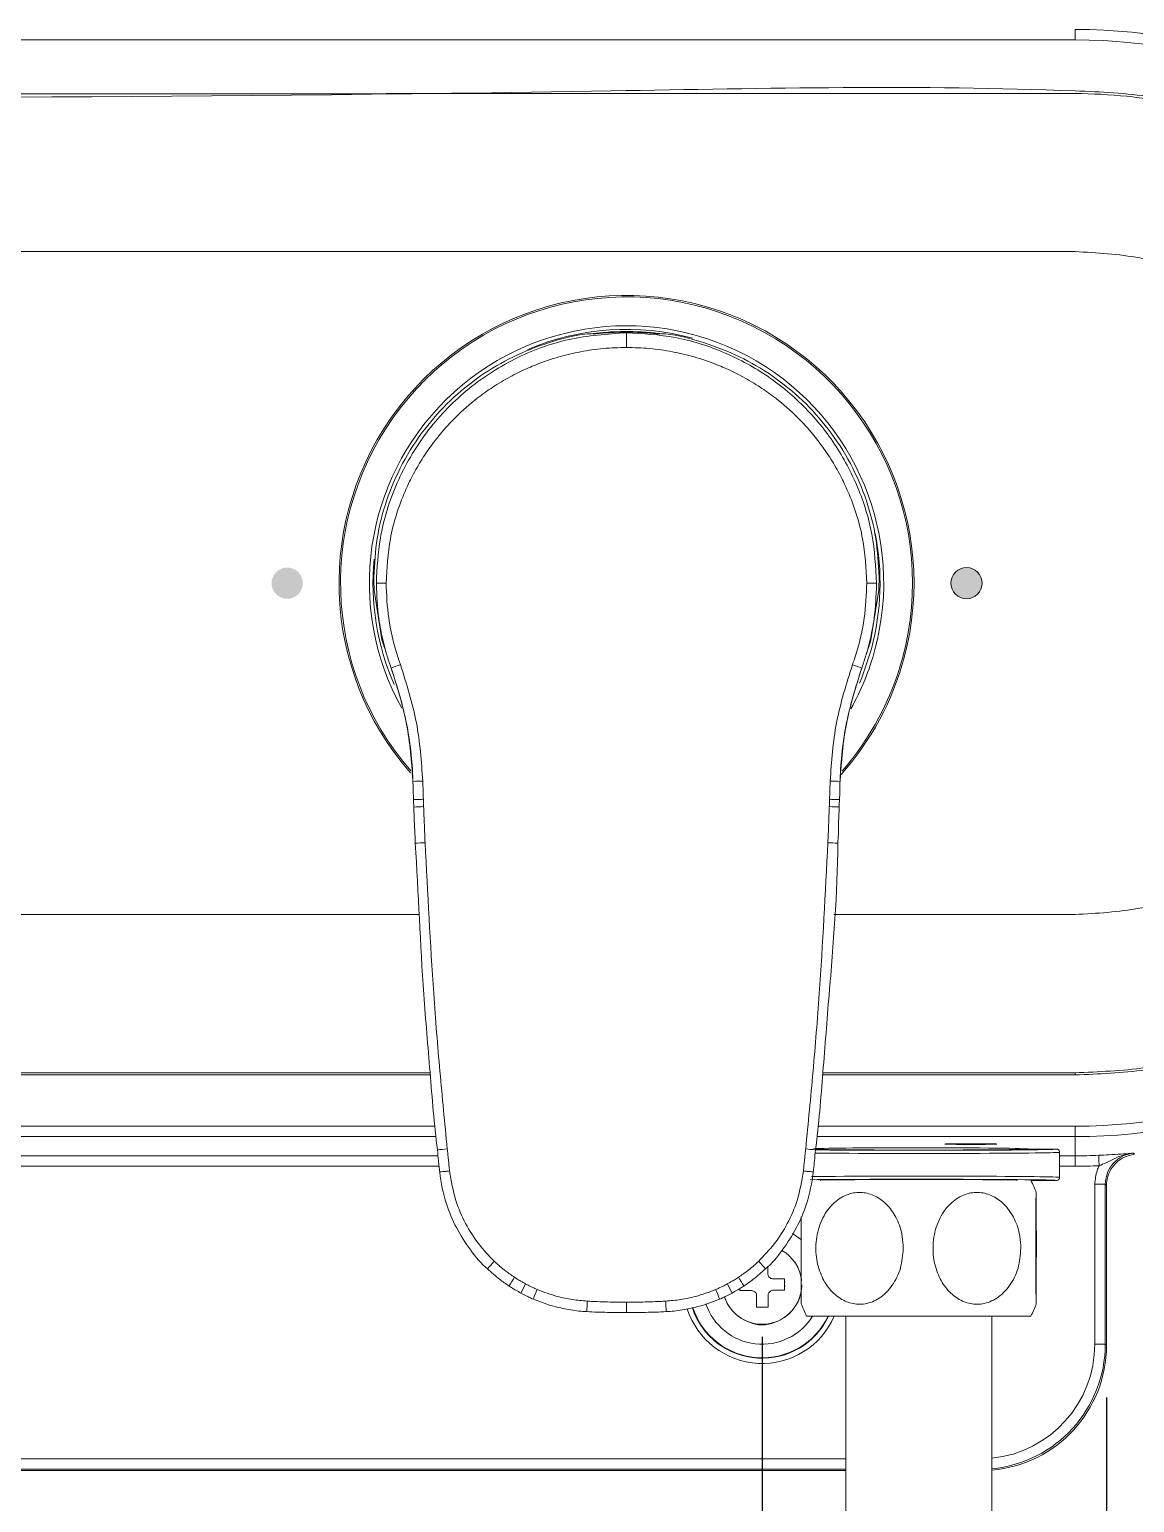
# Model space of a CAD drawing. Extents: x 3627 to 4221, y 1255 to 1675.
# Drawn here: x 3821.74 to 3842.92, y 1367.75 to 1395.96 of the extents above; entities that cross this region are included whole.
import ezdxf

# ---------------------------------------------------------------- set-up
doc = ezdxf.new("R2010")
doc.units = 0
doc.header["$LTSCALE"] = 7
doc.header["$MEASUREMENT"] = 0
doc.layers.get('0').update_dxf_attribs({"color": 2, "linetype": 'CONTINUOUS'})
doc.layers.add('D', color=2, linetype='CONTINUOUS')
doc.layers.add('레이어 1', color=7, linetype='CONTINUOUS')

msp = doc.modelspace()

# ---------------------------------------------------------------- hatches: boundary and pattern name
at = {"layer": '레이어 1'}
h = msp.add_hatch(color=20, dxfattribs=at)
h.dxf.hatch_style = 2
edge = h.paths.add_edge_path()
edge.add_spline(control_points=[(3826.678, 1385.058), (3826.846, 1385.058), (3826.978, 1385.195), (3826.978, 1385.357), (3826.978, 1385.525), (3826.846, 1385.657), (3826.678, 1385.657), (3826.516, 1385.657), (3826.378, 1385.525), (3826.378, 1385.357), (3826.378, 1385.195), (3826.516, 1385.058), (3826.678, 1385.058)], knot_values=[0, 0, 0, 0, 1, 1, 1, 2, 2, 2, 3, 3, 3, 4, 4, 4, 4], degree=3, periodic=0)
h = msp.add_hatch(color=152, dxfattribs=at)
h.dxf.hatch_style = 2
edge = h.paths.add_edge_path()
edge.add_spline(control_points=[(3839.698, 1385.058), (3839.866, 1385.058), (3839.998, 1385.195), (3839.998, 1385.357), (3839.998, 1385.525), (3839.866, 1385.657), (3839.698, 1385.657), (3839.536, 1385.657), (3839.398, 1385.525), (3839.398, 1385.357), (3839.398, 1385.195), (3839.536, 1385.058), (3839.698, 1385.058)], knot_values=[0, 0, 0, 0, 1, 1, 1, 2, 2, 2, 3, 3, 3, 4, 4, 4, 4], degree=3, periodic=0)

# ---------------------------------------------------------------- linework, layer by layer
at = {"color": 7, "linetype": 'Continuous', "lineweight": 15}
for p, q in [((3841.781, 1395.764), (3841.781, 1395.964)), ((3841.781, 1395.764), (3759.783, 1395.764)), ((3832.89, 1391.71), (3759.783, 1391.71)), ((3841.781, 1391.71), (3832.89, 1391.71)), ((3833.181, 1390.18), (3833.181, 1390.177)), ((3833.181, 1390.165), (3833.181, 1390.155)), ((3828.495, 1384.272), (3828.346, 1385.227)), ((3828.387, 1385.331), (3828.387, 1385.36)), ((3837.867, 1384.272), (3838.016, 1385.227)), ((3837.975, 1385.331), (3837.975, 1385.36)), ((3828.578, 1384.019), (3828.57, 1384.047)), ((3837.784, 1384.019), (3837.792, 1384.047)), ((3828.578, 1384.019), (3828.576, 1384.025)), ((3828.576, 1384.025), (3828.577, 1384.022)), ((3828.578, 1384.019), (3828.577, 1384.022)), ((3828.577, 1384.022), (3828.577, 1384.022)), ((3837.784, 1384.019), (3837.786, 1384.025)), ((3837.784, 1384.019), (3837.785, 1384.022)), ((3837.786, 1384.025), (3837.785, 1384.022)), ((3837.785, 1384.022), (3837.785, 1384.022)), ((3828.673, 1383.729), (3828.673, 1383.728)), ((3837.689, 1383.729), (3837.689, 1383.728)), ((3829.087, 1381.587), (3829.088, 1381.558)), ((3837.275, 1381.587), (3837.274, 1381.558)), ((3759.783, 1379.01), (3829.21, 1379.01)), ((3837.152, 1379.01), (3841.781, 1379.01)), ((3759.783, 1375.979), (3829.417, 1375.979)), ((3829.421, 1375.937), (3759.783, 1375.937)), ((3841.781, 1375.937), (3836.941, 1375.937)), ((3836.945, 1375.979), (3841.781, 1375.979)), ((3841.781, 1375.937), (3841.781, 1375.979)), ((3759.783, 1374.955), (3829.514, 1374.955)), ((3829.533, 1374.756), (3759.783, 1374.756)), ((3841.781, 1374.756), (3836.829, 1374.756)), ((3836.848, 1374.955), (3841.781, 1374.955)), ((3841.781, 1374.955), (3841.781, 1374.756)), ((3841.781, 1374.756), (3841.781, 1374.389)), ((3836.807, 1374.517), (3836.892, 1374.517)), ((3836.892, 1374.529), (3836.892, 1374.517)), ((3836.9, 1374.509), (3836.892, 1374.517)), ((3836.9, 1374.509), (3836.9, 1374.529)), ((3840.664, 1374.529), (3840.664, 1374.509)), ((3840.672, 1374.517), (3840.664, 1374.509)), ((3840.672, 1374.517), (3840.672, 1374.529)), ((3840.672, 1374.517), (3841.422, 1374.517)), ((3841.482, 1373.977), (3841.482, 1374.457)), ((3759.783, 1374.389), (3829.568, 1374.389)), ((3829.589, 1374.189), (3759.783, 1374.189)), ((3841.482, 1374.389), (3841.781, 1374.389)), ((3841.781, 1374.189), (3841.482, 1374.189)), ((3841.781, 1374.189), (3841.781, 1374.389)), ((3836.892, 1373.917), (3836.9, 1373.925)), ((3836.9, 1373.917), (3836.9, 1373.925)), ((3840.664, 1373.925), (3840.672, 1373.917)), ((3840.664, 1373.925), (3840.664, 1373.917)), ((3841.422, 1373.917), (3840.932, 1373.917)), ((3842.157, 1373.844), (3842.357, 1373.844)), ((3842.157, 1370.784), (3842.157, 1373.844)), ((3842.357, 1373.844), (3842.357, 1370.784)), ((3842.381, 1373.822), (3842.381, 1370.76)), ((3836.534, 1372.777), (3836.366, 1372.899)), ((3835.988, 1372.034), (3836.212, 1372.034)), ((3836.216, 1371.971), (3836.212, 1371.997)), ((3835.352, 1371.806), (3835.352, 1371.845)), ((3835.576, 1371.806), (3835.352, 1371.806)), ((3835.896, 1371.714), (3835.896, 1371.49)), ((3836.212, 1371.843), (3836.219, 1371.904)), ((3833.181, 1371.385), (3833.181, 1371.585)), ((3833.941, 1371.405), (3833.941, 1371.405)), ((3835.674, 1371.497), (3835.756, 1371.484)), ((3836.632, 1371.317), (3838.772, 1371.317)), ((3837.382, 1371.317), (3837.382, 1365.317)), ((3838.772, 1371.317), (3840.932, 1371.317)), ((3840.182, 1365.317), (3840.182, 1371.317)), ((3842.357, 1370.784), (3842.157, 1370.784)), ((3842.357, 1370.784), (3842.381, 1370.76)), ((3761.606, 1368.584), (3837.382, 1368.584)), ((3837.382, 1368.36), (3761.583, 1368.36)), ((3837.382, 1368.384), (3761.606, 1368.384))]:
    msp.add_line(p, q, dxfattribs=at)
at = {"color": 7, "linetype": 'Continuous', "lineweight": 15, "flags": 128}
for points in [[(3837.646, 1383.443), (3837.689, 1383.546), (3837.875, 1384.102)], [(3842.24, 1374.198), (3842.238, 1374.237), (3842.237, 1374.274), (3842.236, 1374.309), (3842.234, 1374.339), (3842.233, 1374.364), (3842.232, 1374.382), (3842.232, 1374.394), (3842.232, 1374.398)], [(3842.896, 1374.441), (3842.909, 1374.429), (3842.919, 1374.419)], [(3842.381, 1373.822), (3842.368, 1373.834), (3842.357, 1373.844)]]:
    msp.add_lwpolyline(points, dxfattribs=at)
at = {"color": 7, "linetype": 'Continuous', "lineweight": 15}
for centre, radius, start, end in [((3841.781, 1385.36), 11, 20.7537, 90), ((3841.781, 1385.36), 10.604, 270, 90), ((3841.781, 1385.36), 10.404, 270, 90), ((3833.182, 1385.36), 5.51, 345, 221.2472), ((3833.182, 1385.36), 5.481, 345, 221.0427), ((3833.182, 1385.36), 4.929, 345, 209.1329), ((3833.182, 1385.36), 4.859, 74.8054, 112.9039), ((3833.182, 1385.36), 4.859, 345, 11.2685), ((3833.182, 1385.36), 4.859, 174.6172, 203.581), ((3833.182, 1385.36), 4.929, 330.7081, 345), ((3829.617, 1381.544), 2.381, 108.8167, 113.3678), ((3833.182, 1385.36), 5.51, 318.2641, 345), ((3833.182, 1385.36), 5.481, 318.9321, 345), ((3836.745, 1381.543), 2.381, 66.6324, 71.1829), ((3830.115, 1353.073), 28.506, 91.6832, 92.064), ((3836.247, 1353.07), 28.509, 87.936, 88.3168), ((3830.134, 1356.27), 24.821, 91.9404, 92.3779), ((3836.228, 1356.272), 24.82, 87.6221, 88.0596), ((3830.167, 1359.493), 20.909, 92.3196, 92.8391), ((3836.195, 1359.499), 20.903, 87.1608, 87.6805), ((3830.713, 1364.601), 9.968, 95.5668, 96.6635), ((3835.649, 1364.602), 9.967, 83.3365, 84.4332), ((3841.781, 1385.36), 10.971, 270, 272.3565), ((3841.781, 1385.36), 11.171, 270, 272.3565), ((3838.265, 1372.617), 2.967, 20.9607, 25.9892), ((3835.782, 1371.92), 0.758, 7.5267, 60.2312), ((3835.782, 1371.92), 0.758, 5.4723, 60.1928), ((3832.038, 1370.986), 1.959, 135.1384, 140.8556), ((3834.324, 1370.986), 1.959, 39.1444, 44.8616), ((3832.703, 1370.905), 2.03, 145.2487, 150.8075), ((3833.114, 1370.874), 2.147, 150.3712, 155.6453), ((3835.782, 1371.92), 0.758, 197.7037, 359.9534), ((3833.248, 1370.874), 2.147, 24.3547, 29.6288), ((3833.659, 1370.905), 2.03, 29.1925, 34.7513), ((3833.597, 1370.861), 2.335, 155.5351, 160.3999), ((3832.765, 1370.861), 2.335, 19.6001, 24.4649), ((3835.782, 1371.92), 0.758, 197.7233, 270), ((3835.782, 1371.92), 0.758, 270, 356.983), ((3835.781, 1371.92), 1.509, 197.8545, 336.438), ((3835.781, 1371.92), 1.409, 198.3627, 334.6524), ((3835.781, 1371.92), 1.401, 198.343, 334.5001), ((3835.782, 1371.92), 1.14, 198.7071, 328.0551), ((3839.299, 1372.617), 2.967, 200.9411, 205.9892), ((3838.265, 1372.617), 2.967, 334.0108, 339.06), ((3835.781, 1371.74), 0.591, 244.3143, 294.9738)]:
    msp.add_arc(centre, radius, start, end, dxfattribs=at)
for centre, major_axis, ratio, start_param, end_param in [((3838.781, 1374.517), (2.1, 0), 0.013091, 1.570796, 2.857075), ((3838.782, 1374.517), (2.64, 0), 0.008727, 3.85721, 6.283384), ((3838.782, 1374.457), (2.7, 0), 0.008533, 3.890261, 6.283185), ((3838.782, 1374.517), (2.1, 0), 0.008727, 3.601425, 5.823353), ((3838.781, 1374.517), (2.1, 0), 0.013091, 0, 1.570796), ((3838.782, 1374.457), (2.7, 0), 0.008533, 5.923876, 6.283185), ((3838.782, 1373.917), (2.64, 0), 0.008727, 6.282987, 8.760291), ((3838.782, 1373.977), (2.7, 0), 0.008533, 0, 2.435663), ((3838.782, 1373.917), (2.1, 0), 0.008727, 0.459832, 2.681761), ((3839.957, 1370.784), (1.556, -1.556), 0.999829, 5.600143, 7.068498), ((3839.957, 1370.784), (1.697, -1.697), 0.999857, 5.591596, 7.068498), ((3839.981, 1370.76), (1.697, -1.697), 0.999829, 5.581724, 7.068498)]:
    msp.add_ellipse(centre, major_axis=major_axis, ratio=ratio, start_param=start_param, end_param=end_param, dxfattribs=at)
msp.add_ellipse((3839.781, 1374.614), major_axis=(0.498, 0), ratio=0.013091, dxfattribs=at)
for points, knots in [([(3759.783, 1394.788), (3767.809, 1394.801), (3792.178, 1394.842), (3819.519, 1394.472), (3839.304, 1394.915), (3843.29, 1394.718), (3844.8, 1394.334), (3846.264, 1393.705), (3847.6, 1392.831), (3848.773, 1391.75), (3849.744, 1390.484), (3850.494, 1389.075), (3850.99, 1387.559), (3851.231, 1385.982), (3851.199, 1384.387), (3850.904, 1382.819), (3850.344, 1381.324), (3849.547, 1379.942), (3848.525, 1378.717), (3847.316, 1377.677), (3845.946, 1376.858), (3844.534, 1376.31), (3843.132, 1375.994), (3842.231, 1375.956), (3841.781, 1375.937)], [0, 0, 0, 0, 0.21583, 0.655245, 0.734927, 0.748081, 0.762309, 0.776537, 0.790772, 0.805008, 0.819244, 0.833479, 0.847706, 0.861933, 0.876167, 0.890402, 0.904638, 0.918874, 0.933102, 0.947331, 0.961563, 0.975795, 0.987898, 1, 1, 1, 1]), ([(3841.781, 1375.979), (3842.229, 1375.998), (3843.126, 1376.035), (3844.521, 1376.35), (3845.927, 1376.896), (3847.291, 1377.712), (3848.494, 1378.747), (3849.511, 1379.967), (3850.304, 1381.343), (3850.86, 1382.831), (3851.153, 1384.392), (3851.185, 1385.979), (3850.944, 1387.548), (3850.449, 1389.056), (3849.703, 1390.457), (3848.737, 1391.717), (3847.569, 1392.792), (3846.24, 1393.66), (3844.784, 1394.288), (3843.604, 1394.578), (3842.599, 1394.711), (3841.978, 1394.74), (3840.981, 1394.734), (3838.017, 1394.741), (3826.818, 1394.73), (3800.152, 1394.741), (3775.782, 1394.739), (3759.783, 1394.737)], [0, 0, 0, 0, 0.012064, 0.024129, 0.038316, 0.052502, 0.066684, 0.080866, 0.095054, 0.109242, 0.123426, 0.13761, 0.151784, 0.165958, 0.180139, 0.19432, 0.208498, 0.222676, 0.236846, 0.251015, 0.255215, 0.264124, 0.267714, 0.282072, 0.343909, 0.569243, 1, 1, 1, 1]), ([(3841.781, 1379.01), (3842.196, 1379.034), (3843.028, 1379.081), (3844.226, 1379.459), (3845.331, 1380.045), (3846.3, 1380.841), (3847.094, 1381.809), (3847.685, 1382.914), (3848.049, 1384.113), (3848.172, 1385.36), (3848.049, 1386.607), (3847.685, 1387.805), (3847.094, 1388.91), (3846.3, 1389.879), (3845.331, 1390.674), (3844.226, 1391.261), (3843.028, 1391.639), (3842.196, 1391.686), (3841.781, 1391.71)], [0, 0, 0, 0, 0.0625, 0.125, 0.1875, 0.25, 0.3125, 0.375, 0.4375, 0.5, 0.5625, 0.625, 0.6875, 0.75, 0.8125, 0.875, 0.9375, 1, 1, 1, 1]), ([(3828.34, 1385.48), (3828.353, 1385.727), (3828.379, 1386.219), (3828.568, 1386.95), (3828.87, 1387.657), (3829.285, 1388.303), (3829.792, 1388.868), (3830.366, 1389.336), (3831.006, 1389.713), (3831.697, 1389.98), (3832.231, 1390.122), (3832.531, 1390.138), (3832.58, 1390.141)], [0, 0, 0, 0, 0.112031, 0.224057, 0.339982, 0.455877, 0.563017, 0.670117, 0.773213, 0.876273, 0.979547, 1, 1, 1, 1]), ([(3828.387, 1385.36), (3828.402, 1385.648), (3828.437, 1386.305), (3828.751, 1387.297), (3829.311, 1388.263), (3830.082, 1389.075), (3831.018, 1389.684), (3832.07, 1390.08), (3832.811, 1390.13), (3833.181, 1390.155)], [0, 0, 0, 0, 0.114749, 0.262295, 0.409835, 0.557382, 0.704925, 0.852462, 1, 1, 1, 1]), ([(3832.539, 1390.133), (3832.537, 1390.133), (3832.528, 1390.13), (3832.587, 1390.136), (3832.71, 1390.147), (3832.891, 1390.16), (3833.058, 1390.165), (3833.156, 1390.165), (3833.181, 1390.165)], [0, 0, 0, 0, 0.070035, 0.283095, 0.496442, 0.711272, 0.926311, 1, 1, 1, 1]), ([(3833.181, 1390.177), (3833.108, 1390.176), (3832.963, 1390.176), (3832.771, 1390.163), (3832.618, 1390.147), (3832.571, 1390.14), (3832.548, 1390.136)], [0, 0, 0, 0, 0.24894, 0.497832, 0.748165, 1, 1, 1, 1]), ([(3833.827, 1390.133), (3833.812, 1390.136), (3833.782, 1390.142), (3833.65, 1390.158), (3833.47, 1390.172), (3833.303, 1390.177), (3833.206, 1390.177), (3833.181, 1390.177)], [0, 0, 0, 0, 0.229026, 0.459101, 0.690817, 0.922086, 1, 1, 1, 1]), ([(3833.181, 1390.165), (3833.254, 1390.165), (3833.399, 1390.164), (3833.594, 1390.152), (3833.74, 1390.139), (3833.823, 1390.131), (3833.823, 1390.133), (3833.823, 1390.133)], [0, 0, 0, 0, 0.213593, 0.427146, 0.641719, 0.85689, 1, 1, 1, 1]), ([(3833.181, 1390.155), (3833.181, 1390.15), (3833.181, 1390.142), (3833.181, 1390.077), (3833.181, 1389.983), (3833.181, 1389.909), (3833.181, 1389.873)], [0, 0, 0, 0, 0.240988, 0.500001, 0.759014, 1, 1, 1, 1]), ([(3837.975, 1385.36), (3837.957, 1385.674), (3837.922, 1386.301), (3837.637, 1387.206), (3837.194, 1388.041), (3836.593, 1388.772), (3835.862, 1389.373), (3835.028, 1389.816), (3834.122, 1390.101), (3833.495, 1390.137), (3833.181, 1390.155)], [0, 0, 0, 0, 0.12498, 0.249968, 0.374967, 0.499974, 0.624986, 0.749995, 0.875, 1, 1, 1, 1]), ([(3838.022, 1385.48), (3838.009, 1385.727), (3837.983, 1386.219), (3837.794, 1386.95), (3837.492, 1387.657), (3837.077, 1388.303), (3836.57, 1388.868), (3835.996, 1389.336), (3835.355, 1389.713), (3834.665, 1389.979), (3834.131, 1390.121), (3833.832, 1390.138), (3833.784, 1390.14)], [0, 0, 0, 0, 0.112063, 0.22412, 0.340077, 0.456005, 0.563175, 0.670305, 0.773429, 0.876518, 0.979822, 1, 1, 1, 1]), ([(3833.181, 1389.873), (3833.034, 1389.869), (3832.738, 1389.861), (3832.305, 1389.797), (3831.872, 1389.695), (3831.542, 1389.583), (3831.3, 1389.482), (3831.147, 1389.412), (3830.988, 1389.332), (3830.823, 1389.24), (3830.615, 1389.113), (3830.316, 1388.905), (3829.973, 1388.612), (3829.668, 1388.288), (3829.441, 1388.001), (3829.251, 1387.722), (3829.082, 1387.428), (3828.846, 1386.93), (3828.624, 1386.246), (3828.59, 1385.644), (3828.574, 1385.36)], [0, 0, 0, 0, 0.061721, 0.123785, 0.183167, 0.24778, 0.269723, 0.293132, 0.318008, 0.344355, 0.372178, 0.420292, 0.496978, 0.560632, 0.606252, 0.650376, 0.702156, 0.748009, 0.881178, 1, 1, 1, 1]), ([(3833.181, 1389.873), (3833.328, 1389.869), (3833.624, 1389.861), (3834.057, 1389.797), (3834.49, 1389.695), (3834.82, 1389.583), (3835.062, 1389.482), (3835.215, 1389.412), (3835.374, 1389.332), (3835.539, 1389.24), (3835.747, 1389.113), (3836.046, 1388.905), (3836.389, 1388.612), (3836.694, 1388.288), (3836.921, 1388.001), (3837.111, 1387.722), (3837.28, 1387.428), (3837.516, 1386.93), (3837.738, 1386.246), (3837.771, 1385.644), (3837.787, 1385.36)], [0, 0, 0, 0, 0.061722, 0.123785, 0.183167, 0.24778, 0.269724, 0.293132, 0.318008, 0.344356, 0.372178, 0.420292, 0.496978, 0.560632, 0.606252, 0.650376, 0.702156, 0.748009, 0.881178, 1, 1, 1, 1]), ([(3828.346, 1385.227), (3828.345, 1385.247), (3828.341, 1385.334), (3828.34, 1385.417), (3828.34, 1385.48)], [0, 0, 0, 0, 0.2339228, 1, 1, 1, 1]), ([(3838.016, 1385.227), (3838.017, 1385.247), (3838.021, 1385.334), (3838.021, 1385.417), (3838.022, 1385.48)], [0, 0, 0, 0, 0.233923, 1, 1, 1, 1]), ([(3828.574, 1385.36), (3828.55, 1385.36), (3828.5, 1385.36), (3828.439, 1385.36), (3828.396, 1385.36), (3828.39, 1385.36), (3828.387, 1385.36)], [0, 0, 0, 0, 0.25, 0.499998, 0.749999, 1, 1, 1, 1]), ([(3828.57, 1384.047), (3828.535, 1384.185), (3828.481, 1384.394), (3828.409, 1384.822), (3828.396, 1385.114), (3828.387, 1385.331)], [0, 0, 0, 0, 0.327485, 0.499154, 1, 1, 1, 1]), ([(3828.574, 1385.36), (3828.584, 1385.134), (3828.603, 1384.677), (3828.724, 1384.172), (3828.819, 1383.882), (3828.844, 1383.812), (3828.849, 1383.797)], [0, 0, 0, 0, 0.424827, 0.859344, 0.97033, 1, 1, 1, 1]), ([(3837.787, 1385.36), (3837.778, 1385.134), (3837.758, 1384.677), (3837.638, 1384.172), (3837.543, 1383.882), (3837.518, 1383.812), (3837.513, 1383.797)], [0, 0, 0, 0, 0.424827, 0.859344, 0.97033, 1, 1, 1, 1]), ([(3837.787, 1385.36), (3837.812, 1385.36), (3837.862, 1385.36), (3837.923, 1385.36), (3837.966, 1385.36), (3837.972, 1385.36), (3837.975, 1385.36)], [0, 0, 0, 0, 0.249999, 0.5, 0.749998, 1, 1, 1, 1]), ([(3837.792, 1384.047), (3837.827, 1384.185), (3837.881, 1384.394), (3837.953, 1384.822), (3837.965, 1385.114), (3837.975, 1385.331)], [0, 0, 0, 0, 0.327485, 0.499154, 1, 1, 1, 1]), ([(3828.576, 1384.025), (3828.569, 1384.046), (3828.555, 1384.09), (3828.528, 1384.172), (3828.507, 1384.233), (3828.495, 1384.272)], [0, 0, 0, 0, 0.258076, 0.541005, 1, 1, 1, 1]), ([(3837.786, 1384.025), (3837.793, 1384.046), (3837.807, 1384.09), (3837.834, 1384.172), (3837.855, 1384.233), (3837.867, 1384.272)], [0, 0, 0, 0, 0.2580761, 0.5410048, 1, 1, 1, 1]), ([(3828.673, 1383.729), (3828.667, 1383.744), (3828.633, 1383.84), (3828.603, 1383.937), (3828.578, 1384.019)], [0, 0, 0, 0, 0.161784, 1, 1, 1, 1]), ([(3829.277, 1381.567), (3829.251, 1381.942), (3829.197, 1382.703), (3828.966, 1383.429), (3828.849, 1383.797)], [0, 0, 0, 0, 0.493671, 1, 1, 1, 1]), ([(3837.085, 1381.567), (3837.111, 1381.942), (3837.165, 1382.703), (3837.396, 1383.429), (3837.513, 1383.797)], [0, 0, 0, 0, 0.493671, 1, 1, 1, 1]), ([(3837.689, 1383.729), (3837.695, 1383.744), (3837.729, 1383.84), (3837.759, 1383.937), (3837.784, 1384.019)], [0, 0, 0, 0, 0.161784, 1, 1, 1, 1]), ([(3828.673, 1383.729), (3828.781, 1383.384), (3828.999, 1382.687), (3829.075, 1381.947), (3829.088, 1381.569), (3829.088, 1381.561)], [0, 0, 0, 0, 0.488063, 0.988292, 1, 1, 1, 1]), ([(3829.087, 1381.587), (3829.06, 1381.947), (3829.006, 1382.677), (3828.785, 1383.375), (3828.673, 1383.728)], [0, 0, 0, 0, 0.493487, 1, 1, 1, 1]), ([(3837.689, 1383.729), (3837.581, 1383.384), (3837.363, 1382.687), (3837.286, 1381.947), (3837.274, 1381.569), (3837.274, 1381.561)], [0, 0, 0, 0, 0.488063, 0.988292, 1, 1, 1, 1]), ([(3837.275, 1381.587), (3837.302, 1381.947), (3837.356, 1382.677), (3837.577, 1383.375), (3837.689, 1383.728)], [0, 0, 0, 0, 0.493487, 1, 1, 1, 1]), ([(3829.088, 1381.561), (3829.089, 1381.534), (3829.091, 1381.473), (3829.094, 1381.357), (3829.099, 1381.267), (3829.099, 1381.211), (3829.099, 1381.211)], [0, 0, 0, 0, 0.223646, 0.523886, 0.999964, 1, 1, 1, 1]), ([(3829.289, 1381.218), (3829.287, 1381.273), (3829.284, 1381.364), (3829.28, 1381.48), (3829.278, 1381.541), (3829.277, 1381.567)], [0, 0, 0, 0, 0.476112, 0.776352, 1, 1, 1, 1]), ([(3837.073, 1381.218), (3837.075, 1381.273), (3837.078, 1381.364), (3837.082, 1381.48), (3837.084, 1381.541), (3837.085, 1381.567)], [0, 0, 0, 0, 0.476112, 0.776352, 1, 1, 1, 1]), ([(3837.274, 1381.561), (3837.273, 1381.534), (3837.271, 1381.473), (3837.266, 1381.357), (3837.269, 1381.266), (3837.263, 1381.211), (3837.263, 1381.211)], [0, 0, 0, 0, 0.223646, 0.523886, 0.999964, 1, 1, 1, 1]), ([(3829.099, 1381.211), (3829.102, 1381.211), (3829.108, 1381.212), (3829.151, 1381.213), (3829.213, 1381.215), (3829.264, 1381.217), (3829.289, 1381.218)], [0, 0, 0, 0, 0.250001, 0.500001, 0.75, 1, 1, 1, 1]), ([(3829.099, 1381.211), (3829.099, 1381.211), (3829.099, 1381.199), (3829.101, 1381.175), (3829.102, 1381.128), (3829.104, 1381.093), (3829.104, 1381.07), (3829.104, 1381.07)], [0, 0, 0, 0, 0.000085, 0.253519, 0.507039, 0.999915, 1, 1, 1, 1]), ([(3829.104, 1381.07), (3829.104, 1381.07), (3829.108, 1381.012), (3829.11, 1380.894), (3829.119, 1380.663), (3829.132, 1380.491), (3829.132, 1380.377), (3829.132, 1380.377)], [0, 0, 0, 0, 0.000017, 0.25355, 0.507099, 0.999983, 1, 1, 1, 1]), ([(3829.294, 1381.077), (3829.293, 1381.091), (3829.292, 1381.138), (3829.29, 1381.185), (3829.289, 1381.218)], [0, 0, 0, 0, 0.289415, 1, 1, 1, 1]), ([(3829.321, 1380.385), (3829.316, 1380.499), (3829.309, 1380.671), (3829.3, 1380.902), (3829.296, 1381.019), (3829.294, 1381.077)], [0, 0, 0, 0, 0.492901, 0.746451, 1, 1, 1, 1]), ([(3837.041, 1380.385), (3837.046, 1380.499), (3837.053, 1380.671), (3837.062, 1380.902), (3837.066, 1381.019), (3837.068, 1381.077)], [0, 0, 0, 0, 0.4929015, 0.7464509, 1, 1, 1, 1]), ([(3837.068, 1381.077), (3837.069, 1381.091), (3837.07, 1381.138), (3837.072, 1381.185), (3837.073, 1381.218)], [0, 0, 0, 0, 0.289415, 1, 1, 1, 1]), ([(3837.263, 1381.211), (3837.26, 1381.211), (3837.254, 1381.212), (3837.211, 1381.213), (3837.149, 1381.215), (3837.098, 1381.217), (3837.073, 1381.218)], [0, 0, 0, 0, 0.2499999, 0.4999992, 0.7500006, 1, 1, 1, 1]), ([(3837.258, 1381.07), (3837.258, 1381.07), (3837.258, 1381.012), (3837.251, 1380.894), (3837.241, 1380.663), (3837.245, 1380.49), (3837.23, 1380.377), (3837.23, 1380.377)], [0, 0, 0, 0, 0.000017, 0.253549, 0.507099, 0.999983, 1, 1, 1, 1]), ([(3837.263, 1381.211), (3837.263, 1381.211), (3837.263, 1381.199), (3837.261, 1381.175), (3837.259, 1381.128), (3837.26, 1381.093), (3837.258, 1381.07), (3837.258, 1381.07)], [0, 0, 0, 0, 0.000085, 0.25352, 0.507039, 0.999915, 1, 1, 1, 1]), ([(3829.132, 1380.377), (3829.132, 1380.377), (3829.192, 1379.412), (3829.249, 1377.947), (3829.418, 1375.991), (3829.495, 1374.996), (3829.557, 1374.502), (3829.557, 1374.502)], [0, 0, 0, 0, 0.000002, 0.492362, 0.746181, 0.999998, 1, 1, 1, 1]), ([(3829.746, 1374.522), (3829.698, 1375.017), (3829.601, 1376.007), (3829.445, 1377.961), (3829.37, 1379.421), (3829.321, 1380.385)], [0, 0, 0, 0, 0.253822, 0.507642, 1, 1, 1, 1]), ([(3836.616, 1374.522), (3836.664, 1375.017), (3836.761, 1376.007), (3836.917, 1377.961), (3836.992, 1379.421), (3837.041, 1380.385)], [0, 0, 0, 0, 0.253822, 0.507642, 1, 1, 1, 1]), ([(3837.23, 1380.377), (3837.23, 1380.377), (3837.23, 1379.41), (3837.099, 1377.947), (3836.947, 1375.991), (3836.867, 1374.996), (3836.805, 1374.502), (3836.805, 1374.502)], [0, 0, 0, 0, 0.000002, 0.492362, 0.746181, 0.999998, 1, 1, 1, 1]), ([(3829.557, 1374.502), (3829.557, 1374.502), (3829.565, 1374.432), (3829.575, 1374.327), (3829.589, 1374.186), (3829.599, 1374.114), (3829.601, 1374.078), (3829.601, 1374.078)], [0, 0, 0, 0, 0.000028, 0.492927, 0.746463, 0.999972, 1, 1, 1, 1]), ([(3829.79, 1374.1), (3829.787, 1374.135), (3829.779, 1374.207), (3829.768, 1374.314), (3829.757, 1374.419), (3829.75, 1374.489), (3829.746, 1374.522)], [0, 0, 0, 0, 0.2535172, 0.5070336, 0.7646118, 1, 1, 1, 1]), ([(3836.571, 1374.1), (3836.575, 1374.135), (3836.583, 1374.207), (3836.594, 1374.314), (3836.605, 1374.419), (3836.612, 1374.489), (3836.616, 1374.522)], [0, 0, 0, 0, 0.2535172, 0.5070336, 0.7646118, 1, 1, 1, 1]), ([(3836.805, 1374.502), (3836.805, 1374.502), (3836.797, 1374.432), (3836.788, 1374.327), (3836.772, 1374.186), (3836.766, 1374.114), (3836.761, 1374.078), (3836.761, 1374.078)], [0, 0, 0, 0, 0.000028, 0.492927, 0.746463, 0.999972, 1, 1, 1, 1]), ([(3841.422, 1374.517), (3841.429, 1374.516), (3841.442, 1374.515), (3841.46, 1374.505), (3841.474, 1374.489), (3841.48, 1374.474), (3841.482, 1374.463), (3841.482, 1374.459), (3841.482, 1374.457)], [0, 0, 0, 0, 0.214641, 0.429278, 0.643922, 0.858568, 0.943434, 1, 1, 1, 1]), ([(3842.157, 1373.844), (3842.165, 1373.934), (3842.176, 1374.057), (3842.227, 1374.169), (3842.24, 1374.198)], [0, 0, 0, 0, 0.733684, 1, 1, 1, 1]), ([(3842.232, 1374.398), (3842.299, 1374.401), (3842.455, 1374.408), (3842.659, 1374.422), (3842.801, 1374.432), (3842.876, 1374.439), (3842.896, 1374.441), (3842.896, 1374.441)], [0, 0, 0, 0, 0.251626, 0.590816, 0.894685, 0.997748, 1, 1, 1, 1]), ([(3842.24, 1374.198), (3842.284, 1374.217), (3842.402, 1374.267), (3842.581, 1374.362), (3842.757, 1374.422), (3842.866, 1374.438), (3842.895, 1374.44), (3842.896, 1374.441)], [0, 0, 0, 0, 0.197619, 0.524811, 0.872531, 0.996984, 1, 1, 1, 1]), ([(3842.896, 1374.441), (3842.872, 1374.437), (3842.782, 1374.425), (3842.633, 1374.362), (3842.48, 1374.226), (3842.377, 1374.046), (3842.364, 1373.911), (3842.357, 1373.844)], [0, 0, 0, 0, 0.081689, 0.311258, 0.540824, 0.770409, 1, 1, 1, 1]), ([(3842.919, 1374.419), (3842.852, 1374.406), (3842.719, 1374.378), (3842.551, 1374.257), (3842.432, 1374.091), (3842.385, 1373.937), (3842.382, 1373.846), (3842.381, 1373.822)], [0, 0, 0, 0, 0.229876, 0.459752, 0.689609, 0.919463, 1, 1, 1, 1]), ([(3829.601, 1374.078), (3829.604, 1374.079), (3829.609, 1374.08), (3829.653, 1374.085), (3829.715, 1374.091), (3829.765, 1374.097), (3829.79, 1374.1)], [0, 0, 0, 0, 0.249999, 0.5, 0.749999, 1, 1, 1, 1]), ([(3829.601, 1374.078), (3829.601, 1374.078), (3829.626, 1373.873), (3829.7, 1373.505), (3829.911, 1373.001), (3830.183, 1372.584), (3830.395, 1372.325), (3830.518, 1372.222), (3830.518, 1372.222)], [0, 0, 0, 0, 0.000006, 0.294229, 0.529556, 0.771713, 0.999994, 1, 1, 1, 1]), ([(3830.649, 1372.367), (3830.545, 1372.476), (3830.333, 1372.696), (3830.086, 1373.091), (3829.881, 1373.559), (3829.822, 1373.908), (3829.79, 1374.1)], [0, 0, 0, 0, 0.228425, 0.463748, 0.705906, 1, 1, 1, 1]), ([(3835.713, 1372.367), (3835.817, 1372.476), (3836.029, 1372.696), (3836.276, 1373.091), (3836.481, 1373.559), (3836.539, 1373.908), (3836.571, 1374.1)], [0, 0, 0, 0, 0.228425, 0.463748, 0.705906, 1, 1, 1, 1]), ([(3836.761, 1374.078), (3836.761, 1374.078), (3836.735, 1373.873), (3836.662, 1373.505), (3836.45, 1373.001), (3836.179, 1372.584), (3835.967, 1372.325), (3835.843, 1372.222), (3835.843, 1372.222)], [0, 0, 0, 0, 0.000006, 0.294229, 0.529556, 0.771713, 0.999994, 1, 1, 1, 1]), ([(3836.761, 1374.078), (3836.758, 1374.079), (3836.753, 1374.08), (3836.709, 1374.085), (3836.647, 1374.091), (3836.597, 1374.097), (3836.571, 1374.1)], [0, 0, 0, 0, 0.249999, 0.5, 0.749999, 1, 1, 1, 1]), ([(3841.482, 1373.977), (3841.482, 1373.975), (3841.482, 1373.971), (3841.48, 1373.96), (3841.474, 1373.945), (3841.46, 1373.929), (3841.442, 1373.919), (3841.429, 1373.918), (3841.422, 1373.917)], [0, 0, 0, 0, 0.056559, 0.141425, 0.356073, 0.570718, 0.785357, 1, 1, 1, 1]), ([(3838.485, 1372.617), (3838.475, 1372.488), (3838.453, 1372.231), (3838.287, 1371.891), (3838.045, 1371.649), (3837.764, 1371.536), (3837.491, 1371.548), (3837.245, 1371.66), (3837.036, 1371.862), (3836.879, 1372.147), (3836.798, 1372.5), (3836.818, 1372.887), (3836.949, 1373.25), (3837.175, 1373.528), (3837.45, 1373.679), (3837.729, 1373.701), (3837.984, 1373.615), (3838.204, 1373.438), (3838.378, 1373.177), (3838.472, 1372.888), (3838.481, 1372.693), (3838.485, 1372.617)], [0, 0, 0, 0, 0.060165, 0.120417, 0.178395, 0.230832, 0.278405, 0.324356, 0.37215, 0.424077, 0.480832, 0.541337, 0.602963, 0.662254, 0.716368, 0.765071, 0.811103, 0.858073, 0.908672, 0.964078, 1, 1, 1, 1]), ([(3840.74, 1372.617), (3840.729, 1372.488), (3840.708, 1372.231), (3840.54, 1371.891), (3840.297, 1371.649), (3840.015, 1371.536), (3839.74, 1371.548), (3839.493, 1371.66), (3839.283, 1371.862), (3839.125, 1372.147), (3839.043, 1372.5), (3839.064, 1372.887), (3839.196, 1373.25), (3839.422, 1373.528), (3839.699, 1373.679), (3839.98, 1373.701), (3840.236, 1373.615), (3840.457, 1373.438), (3840.632, 1373.177), (3840.726, 1372.888), (3840.736, 1372.693), (3840.74, 1372.617)], [0, 0, 0, 0, 0.060165, 0.120417, 0.178395, 0.230832, 0.278405, 0.324356, 0.37215, 0.424077, 0.480832, 0.541337, 0.602963, 0.662254, 0.716368, 0.765071, 0.811103, 0.858073, 0.908672, 0.964078, 1, 1, 1, 1]), ([(3841.032, 1371.559), (3841.032, 1371.557), (3841.031, 1371.553), (3841.03, 1371.663), (3841.029, 1371.861), (3841.028, 1372.147), (3841.027, 1372.5), (3841.027, 1372.887), (3841.028, 1373.251), (3841.029, 1373.525), (3841.031, 1373.675), (3841.032, 1373.676), (3841.032, 1373.676)], [0, 0, 0, 0, 0.059853, 0.151212, 0.246233, 0.349473, 0.462309, 0.582603, 0.705125, 0.823004, 0.930592, 1, 1, 1, 1]), ([(3841.032, 1373.682), (3841.033, 1373.662), (3841.034, 1373.62), (3841.035, 1373.437), (3841.036, 1373.177), (3841.036, 1372.888), (3841.037, 1372.693), (3841.037, 1372.617)], [0, 0, 0, 0, 0.195939, 0.395871, 0.611254, 0.847096, 1, 1, 1, 1]), ([(3836.528, 1373.223), (3836.528, 1373.208), (3836.528, 1373.101), (3836.528, 1372.886), (3836.527, 1372.693), (3836.527, 1372.617)], [0, 0, 0, 0, 0.091034, 0.642479, 1, 1, 1, 1]), ([(3836.527, 1372.617), (3836.528, 1372.489), (3836.528, 1372.232), (3836.529, 1371.89), (3836.53, 1371.654), (3836.531, 1371.545), (3836.532, 1371.556), (3836.532, 1371.559)], [0, 0, 0, 0, 0.242322, 0.484992, 0.718501, 0.929696, 1, 1, 1, 1]), ([(3841.037, 1372.617), (3841.036, 1372.488), (3841.036, 1372.231), (3841.035, 1371.893), (3841.034, 1371.642), (3841.033, 1371.583), (3841.033, 1371.555)], [0, 0, 0, 0, 0.260646, 0.521667, 0.772834, 1, 1, 1, 1]), ([(3830.518, 1372.222), (3830.518, 1372.222), (3830.554, 1372.186), (3830.632, 1372.119), (3830.767, 1372.008), (3830.87, 1371.936), (3830.931, 1371.895), (3830.931, 1371.895)], [0, 0, 0, 0, 0.000024, 0.289716, 0.579406, 0.999979, 1, 1, 1, 1]), ([(3831.035, 1372.062), (3830.978, 1372.101), (3830.882, 1372.167), (3830.781, 1372.25), (3830.709, 1372.312), (3830.674, 1372.345), (3830.649, 1372.367)], [0, 0, 0, 0, 0.420627, 0.710301, 0.79709, 1, 1, 1, 1]), ([(3835.327, 1372.062), (3835.384, 1372.101), (3835.48, 1372.167), (3835.581, 1372.25), (3835.653, 1372.312), (3835.688, 1372.345), (3835.713, 1372.367)], [0, 0, 0, 0, 0.420627, 0.710301, 0.79709, 1, 1, 1, 1]), ([(3835.843, 1372.222), (3835.843, 1372.222), (3835.808, 1372.186), (3835.73, 1372.119), (3835.595, 1372.008), (3835.492, 1371.936), (3835.431, 1371.895), (3835.431, 1371.895)], [0, 0, 0, 0, 0.000024, 0.289716, 0.579406, 0.999979, 1, 1, 1, 1]), ([(3835.888, 1372.272), (3835.888, 1372.249), (3835.888, 1372.204), (3835.888, 1372.157), (3835.888, 1372.134)], [0, 0, 0, 0, 0.495829, 1, 1, 1, 1]), ([(3831.248, 1371.935), (3831.217, 1371.952), (3831.174, 1371.976), (3831.103, 1372.018), (3831.063, 1372.044), (3831.035, 1372.062)], [0, 0, 0, 0, 0.422366, 0.596278, 1, 1, 1, 1]), ([(3831.471, 1371.828), (3831.449, 1371.837), (3831.405, 1371.857), (3831.331, 1371.892), (3831.279, 1371.919), (3831.248, 1371.935)], [0, 0, 0, 0, 0.288888, 0.577758, 1, 1, 1, 1]), ([(3834.891, 1371.828), (3834.913, 1371.837), (3834.956, 1371.857), (3835.031, 1371.892), (3835.083, 1371.919), (3835.114, 1371.935)], [0, 0, 0, 0, 0.288888, 0.577758, 1, 1, 1, 1]), ([(3835.114, 1371.935), (3835.145, 1371.952), (3835.188, 1371.976), (3835.259, 1372.018), (3835.299, 1372.044), (3835.327, 1372.062)], [0, 0, 0, 0, 0.422366, 0.596278, 1, 1, 1, 1]), ([(3835.888, 1372.134), (3835.889, 1372.123), (3835.891, 1372.1), (3835.909, 1372.071), (3835.934, 1372.048), (3835.962, 1372.036), (3835.981, 1372.035), (3835.988, 1372.034)], [0, 0, 0, 0, 0.214072, 0.428174, 0.641656, 0.854878, 1, 1, 1, 1]), ([(3836.212, 1372.034), (3836.212, 1371.985), (3836.212, 1371.912), (3836.212, 1371.838), (3836.212, 1371.814)], [0, 0, 0, 0, 0.669514, 1, 1, 1, 1]), ([(3830.931, 1371.895), (3830.931, 1371.895), (3830.952, 1371.88), (3830.995, 1371.854), (3831.07, 1371.807), (3831.126, 1371.778), (3831.158, 1371.759), (3831.158, 1371.759)], [0, 0, 0, 0, 0.000048, 0.288732, 0.577534, 0.999954, 1, 1, 1, 1]), ([(3831.158, 1371.759), (3831.158, 1371.759), (3831.19, 1371.741), (3831.247, 1371.713), (3831.327, 1371.675), (3831.373, 1371.653), (3831.397, 1371.644), (3831.397, 1371.644)], [0, 0, 0, 0, 0.000046, 0.422399, 0.71123, 0.999952, 1, 1, 1, 1]), ([(3831.397, 1371.644), (3831.397, 1371.644), (3831.531, 1371.586), (3831.768, 1371.504), (3832.113, 1371.434), (3832.318, 1371.405), (3832.421, 1371.405), (3832.421, 1371.405)], [0, 0, 0, 0, 0.000011, 0.415043, 0.707493, 0.999989, 1, 1, 1, 1]), ([(3832.43, 1371.605), (3832.334, 1371.613), (3832.141, 1371.629), (3831.817, 1371.696), (3831.599, 1371.779), (3831.471, 1371.828)], [0, 0, 0, 0, 0.292528, 0.58503, 1, 1, 1, 1]), ([(3833.932, 1371.605), (3834.028, 1371.613), (3834.221, 1371.629), (3834.544, 1371.696), (3834.763, 1371.779), (3834.891, 1371.828)], [0, 0, 0, 0, 0.292528, 0.58503, 1, 1, 1, 1]), ([(3834.965, 1371.644), (3834.965, 1371.644), (3834.831, 1371.586), (3834.594, 1371.504), (3834.249, 1371.434), (3834.044, 1371.405), (3833.941, 1371.405), (3833.941, 1371.405)], [0, 0, 0, 0, 0.000011, 0.415043, 0.707493, 0.999989, 1, 1, 1, 1]), ([(3835.204, 1371.759), (3835.204, 1371.759), (3835.172, 1371.741), (3835.115, 1371.713), (3835.035, 1371.675), (3834.989, 1371.653), (3834.965, 1371.644), (3834.965, 1371.644)], [0, 0, 0, 0, 0.000046, 0.422399, 0.71123, 0.999952, 1, 1, 1, 1]), ([(3835.431, 1371.895), (3835.431, 1371.895), (3835.41, 1371.88), (3835.366, 1371.854), (3835.292, 1371.807), (3835.236, 1371.778), (3835.204, 1371.759), (3835.204, 1371.759)], [0, 0, 0, 0, 0.000048, 0.288732, 0.577534, 0.999954, 1, 1, 1, 1]), ([(3835.676, 1371.706), (3835.675, 1371.717), (3835.673, 1371.74), (3835.656, 1371.77), (3835.63, 1371.792), (3835.602, 1371.804), (3835.583, 1371.806), (3835.576, 1371.806)], [0, 0, 0, 0, 0.21407, 0.428178, 0.641659, 0.854879, 1, 1, 1, 1]), ([(3835.676, 1371.49), (3835.676, 1371.539), (3835.676, 1371.61), (3835.676, 1371.683), (3835.676, 1371.706)], [0, 0, 0, 0, 0.679115, 1, 1, 1, 1]), ([(3835.996, 1371.814), (3835.985, 1371.813), (3835.962, 1371.811), (3835.932, 1371.794), (3835.91, 1371.768), (3835.898, 1371.74), (3835.896, 1371.722), (3835.896, 1371.714)], [0, 0, 0, 0, 0.214069, 0.428174, 0.641654, 0.854879, 1, 1, 1, 1]), ([(3836.212, 1371.814), (3836.164, 1371.814), (3836.092, 1371.814), (3836.019, 1371.814), (3835.996, 1371.814)], [0, 0, 0, 0, 0.679117, 1, 1, 1, 1]), ([(3832.421, 1371.405), (3832.421, 1371.408), (3832.421, 1371.414), (3832.423, 1371.46), (3832.426, 1371.526), (3832.428, 1371.579), (3832.43, 1371.605)], [0, 0, 0, 0, 0.250001, 0.500001, 0.75, 1, 1, 1, 1]), ([(3832.421, 1371.405), (3832.421, 1371.405), (3832.487, 1371.397), (3832.619, 1371.398), (3832.872, 1371.386), (3833.059, 1371.385), (3833.181, 1371.385)], [0, 0, 0, 0, 0.000016, 0.259733, 0.519464, 1, 1, 1, 1]), ([(3832.421, 1371.405), (3832.421, 1371.405), (3832.421, 1371.405), (3832.421, 1371.405), (3832.421, 1371.405)], [0, 0, 0, 0, 0.504248, 1, 1, 1, 1]), ([(3833.181, 1371.585), (3833.061, 1371.586), (3832.875, 1371.587), (3832.658, 1371.594), (3832.528, 1371.6), (3832.463, 1371.603), (3832.43, 1371.605)], [0, 0, 0, 0, 0.480483, 0.740183, 0.866939, 1, 1, 1, 1]), ([(3833.181, 1371.585), (3833.301, 1371.586), (3833.487, 1371.587), (3833.704, 1371.594), (3833.834, 1371.6), (3833.899, 1371.603), (3833.932, 1371.605)], [0, 0, 0, 0, 0.4804836, 0.7401835, 0.8669392, 1, 1, 1, 1]), ([(3833.941, 1371.405), (3833.941, 1371.405), (3833.875, 1371.397), (3833.743, 1371.398), (3833.49, 1371.386), (3833.303, 1371.385), (3833.181, 1371.385)], [0, 0, 0, 0, 0.000016, 0.259733, 0.519463, 1, 1, 1, 1]), ([(3833.941, 1371.405), (3833.941, 1371.408), (3833.941, 1371.414), (3833.939, 1371.46), (3833.936, 1371.526), (3833.933, 1371.579), (3833.932, 1371.605)], [0, 0, 0, 0, 0.250003, 0.500002, 0.749999, 1, 1, 1, 1]), ([(3835.896, 1371.49), (3835.847, 1371.49), (3835.773, 1371.49), (3835.7, 1371.49), (3835.676, 1371.49)], [0, 0, 0, 0, 0.669519, 1, 1, 1, 1])]:
    msp.add_open_spline(points, degree=3, knots=knots, dxfattribs=at)
at = {"layer": 'D'}
for p, q in [((3835.782, 1370.92), (3835.782, 1357.964)), ((3842.381, 1369.76), (3842.381, 1347.87))]:
    msp.add_line(p, q, dxfattribs=at)
at = {"layer": '레이어 1', "lineweight": 0}
msp.add_open_spline([(3839.698, 1385.058), (3839.866, 1385.058), (3839.998, 1385.195), (3839.998, 1385.357), (3839.998, 1385.525), (3839.866, 1385.657), (3839.698, 1385.657), (3839.536, 1385.657), (3839.398, 1385.525), (3839.398, 1385.357), (3839.398, 1385.195), (3839.536, 1385.058), (3839.698, 1385.058)], degree=3, knots=[0, 0, 0, 0, 1, 1, 1, 2, 2, 2, 3, 3, 3, 4, 4, 4, 4], dxfattribs=at)

doc.saveas('drawing.dxf')
